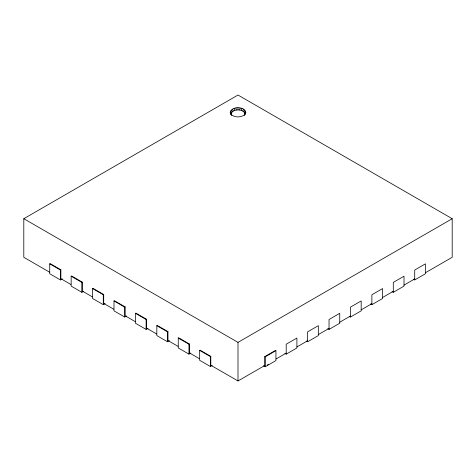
<?xml version="1.0" encoding="UTF-8"?>
<svg xmlns="http://www.w3.org/2000/svg" width="476" height="476" viewBox="0 0 476 476"><rect width="100%" height="100%" fill="white"/><g stroke="black" fill="none" stroke-linecap="round" stroke-linejoin="round"><path stroke-width="0.71" d="M240.041 107.963C243.343 107.981 248.055 111.759 244.593 114.859C245.61 112.003 242.082 110.319 239.767 110.033L240.041 107.963C235.727 106.475 226.707 110.486 231.782 115.412M230.39 113.532L231.407 114.859C230.449 110.557 236.631 109.462 239.767 110.033M241.415 110.426L241.939 108.415M242.825 111.051L243.569 109.141M243.914 111.866L244.819 110.081M244.593 112.818L245.61 111.176M244.825 113.835L245.878 112.354M244.218 115.412L245.61 113.532M244.819 114.627C241.052 117.685 234.948 117.685 231.181 114.627M49.516 272.141L23.8 257.29L23.8 218.71L238 95.039L452.2 218.71L452.2 257.29L425.425 272.748M62.32 278.847L60.44 279.93L49.73 273.748L49.73 263.853L50.158 263.609L60.868 269.791L60.868 278.692L70.948 284.511M49.73 263.853L60.44 270.035L60.868 269.791M83.74 291.211L81.86 292.3L71.15 286.112L71.15 276.223L71.578 275.973L82.288 282.155L82.288 291.062L92.368 296.881M71.15 276.223L81.86 282.405L82.288 282.155M105.16 303.581L103.28 304.664L92.57 298.482L92.57 288.587L92.999 288.343L103.709 294.525L103.709 303.426L113.788 309.245M92.57 288.587L103.28 294.769L103.709 294.525M126.58 315.945L124.7 317.034L113.99 310.846L113.99 300.957L114.418 300.707L125.129 306.889L125.129 315.796L135.208 321.615M113.99 300.957L124.7 307.139L125.129 306.889M148 328.309L146.12 329.398L135.41 323.216L135.41 313.321L135.839 313.071L146.548 319.259L146.548 328.16L156.628 333.979M135.41 313.321L146.12 319.503L146.548 319.259M169.42 340.679L167.54 341.762L156.83 335.58L156.83 325.685L157.258 325.441L167.969 331.623L167.969 340.53L178.048 346.349M156.83 325.685L167.54 331.873L167.969 331.623M190.84 353.043L188.96 354.132L178.25 347.95L178.25 338.055L178.678 337.805L189.388 343.993L189.388 352.894L199.468 358.714M178.25 338.055L188.96 344.237L189.388 343.993M212.26 365.413L210.38 366.496L199.67 360.314L199.67 350.419L200.099 350.175L210.809 356.357L210.809 365.259L238 380.961L264.775 365.503M199.67 350.419L210.38 356.607L210.809 356.357M23.8 218.71L238 342.375L452.2 218.71M264.787 366.496L264.775 356.595L275.497 350.419M350.467 317.034L350.455 307.133L361.177 300.957L361.177 310.846L350.467 317.034L349.211 316.308M264.775 356.595L265.215 356.851L275.925 350.669L275.925 360.564L265.215 366.746L263.531 365.776M276.116 358.952L286.195 353.132M296.905 346.95L307.615 340.768M318.325 334.586L329.035 328.398M339.745 322.216L350.455 316.034M361.165 309.852L371.875 303.67M382.585 297.482L393.295 291.3M404.005 285.118L414.715 278.936M267.31 365.044L268.565 364.318M286.207 354.132L296.917 347.95L296.905 338.049L286.195 344.231L286.207 354.132L284.951 353.406M307.627 341.762L318.337 335.58L318.325 325.679L307.615 331.861L307.627 341.762L306.371 341.042M329.047 329.398L339.757 323.216L339.745 313.315L329.035 319.497L329.047 329.398L327.791 328.672M371.887 304.664L382.597 298.482L382.585 288.581L371.875 294.763L371.887 304.664L370.631 303.938M393.307 292.3L404.017 286.112L404.005 276.211L393.295 282.399L393.307 292.3L392.051 291.574M414.727 279.93L425.437 273.748L425.425 263.847L414.715 270.029L414.727 279.93L413.471 279.204M275.485 350.413L275.925 350.669M230.122 112.354L231.175 113.835M230.39 111.176L231.407 112.818M231.181 110.081L232.086 111.866M232.431 109.141L233.175 111.051M234.061 108.415L234.585 110.426M235.959 107.963L236.233 110.033M265.215 356.851L265.215 366.746M238 107.808L238 109.896M238 342.375L238 380.961M210.38 356.607L210.38 366.496M188.96 344.237L188.96 354.132M167.54 331.873L167.54 341.762M146.12 319.503L146.12 329.398M124.7 307.139L124.7 317.034M103.28 294.769L103.28 304.664M81.86 282.405L81.86 292.3M60.44 270.035L60.44 279.93"/></g></svg>
